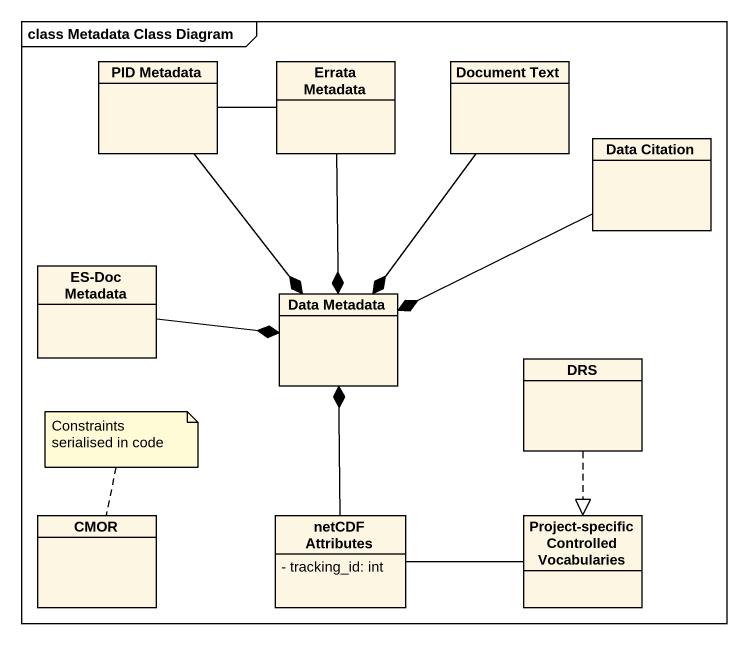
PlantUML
@startuml
mainframe class Metadata Class Diagram
hide circle
hide empty members
skinparam classAttributeIconSize 0
class "PID Metadata" as PID_Metadata
class "Errata Metadata" as Errata_Metadata
class "Document Text" as Document_Text
class "Data Citation" as Data_Citation
class "ES-Doc Metadata" as ES_Doc_Metadata
class "Data Metadata" as Data_Metadata
class DRS
class CMOR
class "netCDF Attributes" as netCDF_Attributes {
  - tracking_id: int
}
class "Project-specific Controlled Vocabularies" as Project_specific_Controlled
PID_Metadata --* Data_Metadata
Errata_Metadata -left- PID_Metadata
Errata_Metadata --* Data_Metadata
Document_Text --* Data_Metadata
Data_Citation -left-* Data_Metadata
ES_Doc_Metadata -right-* Data_Metadata
DRS ..|> Project_specific_Controlled
netCDF_Attributes -up-* Data_Metadata
netCDF_Attributes -right- Project_specific_Controlled
note top of CMOR : Constraints serialised in code
@enduml
